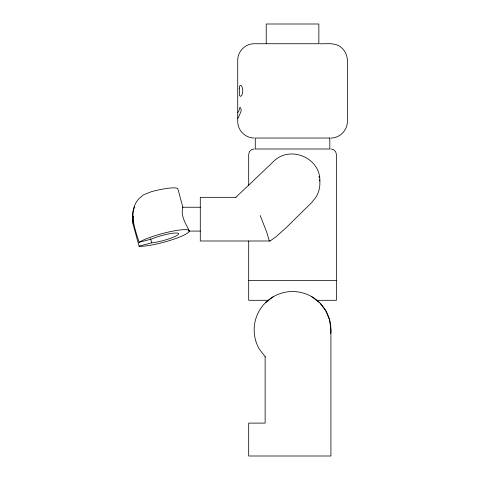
<?xml version="1.0" encoding="UTF-8"?>
<svg xmlns="http://www.w3.org/2000/svg" width="480" height="480" viewBox="0 0 480 480"><rect width="100%" height="100%" fill="white"/><g stroke="black" fill="none" stroke-linecap="round" stroke-linejoin="round"><path stroke-width="0.72" d="M200.286 207.24L182.592 207.24L182.592 208.596C180.792 216.684 186.048 223.986 189.324 230.97L188.79 231.078L200.286 231.078M132.78 218.988L133.182 216.246M132.684 219.672L133.38 225.27L139.056 246.162L139.914 246.288A27.414 4.374 -15.2 0 0 179.862 236.94A27.414 4.374 -15.2 0 0 179.862 229.998A27.414 4.374 -15.2 0 0 139.914 241.764L139.056 242.34C134.976 228.396 127.488 211.182 139.026 198.594L143.598 194.748L151.494 191.658A27.414 4.374 -15.2 0 1 177.972 189.186L182.904 207.348L182.592 207.24M237.72 112.782L238.92 110.796L239.592 107.874L239.958 107.508L240.594 107.784C242.628 111.324 239.034 114.294 238.488 117.666L237.72 118.296M265.41 302.772L273.354 296.676M319.908 180.972C320.388 157.302 289.008 144.654 272.904 162.108L235.614 197.532L235.92 197.328L200.286 197.328L200.286 240.99L270.03 240.99L275.706 237.012L285.54 228.258L311.67 202.602L316.242 196.734A27.366 26.988 0 0 0 319.674 179.712M254.166 148.992L251.424 149.73L249.42 151.734L248.688 154.476L248.688 185.79M139.056 242.34L151.674 239.01A16.35 2.61 -15.2 0 1 174.012 233.106A16.35 2.61 -15.2 0 1 174.012 236.928A16.35 2.61 -15.2 0 1 151.674 242.826L139.056 246.162M330.918 138.03C339.72 138.084 347.418 130.386 347.364 121.584L347.364 60.18C347.268 54.39 344.106 48.918 339.144 45.942C333.192 42.618 326.166 44.028 319.68 43.734M248.688 280.566L336.402 280.566M268.626 300.306L248.688 300.306L248.688 241.014M316.464 300.306L336.402 300.306L336.402 154.476L335.664 151.734L333.66 149.73L330.918 148.992M254.166 138.03C245.364 138.084 237.666 130.386 237.72 121.584L237.72 60.18C237.666 51.378 245.364 43.68 254.166 43.734L318.858 43.734L318.858 24L266.226 24L266.226 43.734M270.03 240.99L269.286 240.786L266.622 231.888L260.202 215.538M311.73 296.676L319.68 302.772M320.31 303.594L325.776 310.722L329.61 319.974L330.918 329.91L330.918 456L248.688 456L248.688 423.108L265.134 423.108L265.134 356.688M265.41 357.042L259.308 349.098A38.376 38.376 0 0 1 284.352 292.416A38.376 38.376 0 0 1 330.75 333.486M150.516 238.566L151.674 242.826M133.38 225.27A21.93 21.63 0 0 1 132.93 216.15M133.38 221.454A21.93 21.63 0 0 1 134.592 206.928M318.972 176.25A27.366 26.988 0 0 1 319.308 177.618M239.262 88.14L239.526 95.634L240.522 96.366L241.662 95.634C243.15 92.712 243.15 89.058 241.662 86.136L240.522 85.404L239.592 86.004L239.262 88.14M329.82 138.03L255.264 138.03L255.264 148.992L329.82 148.992L329.82 138.03"/></g></svg>
